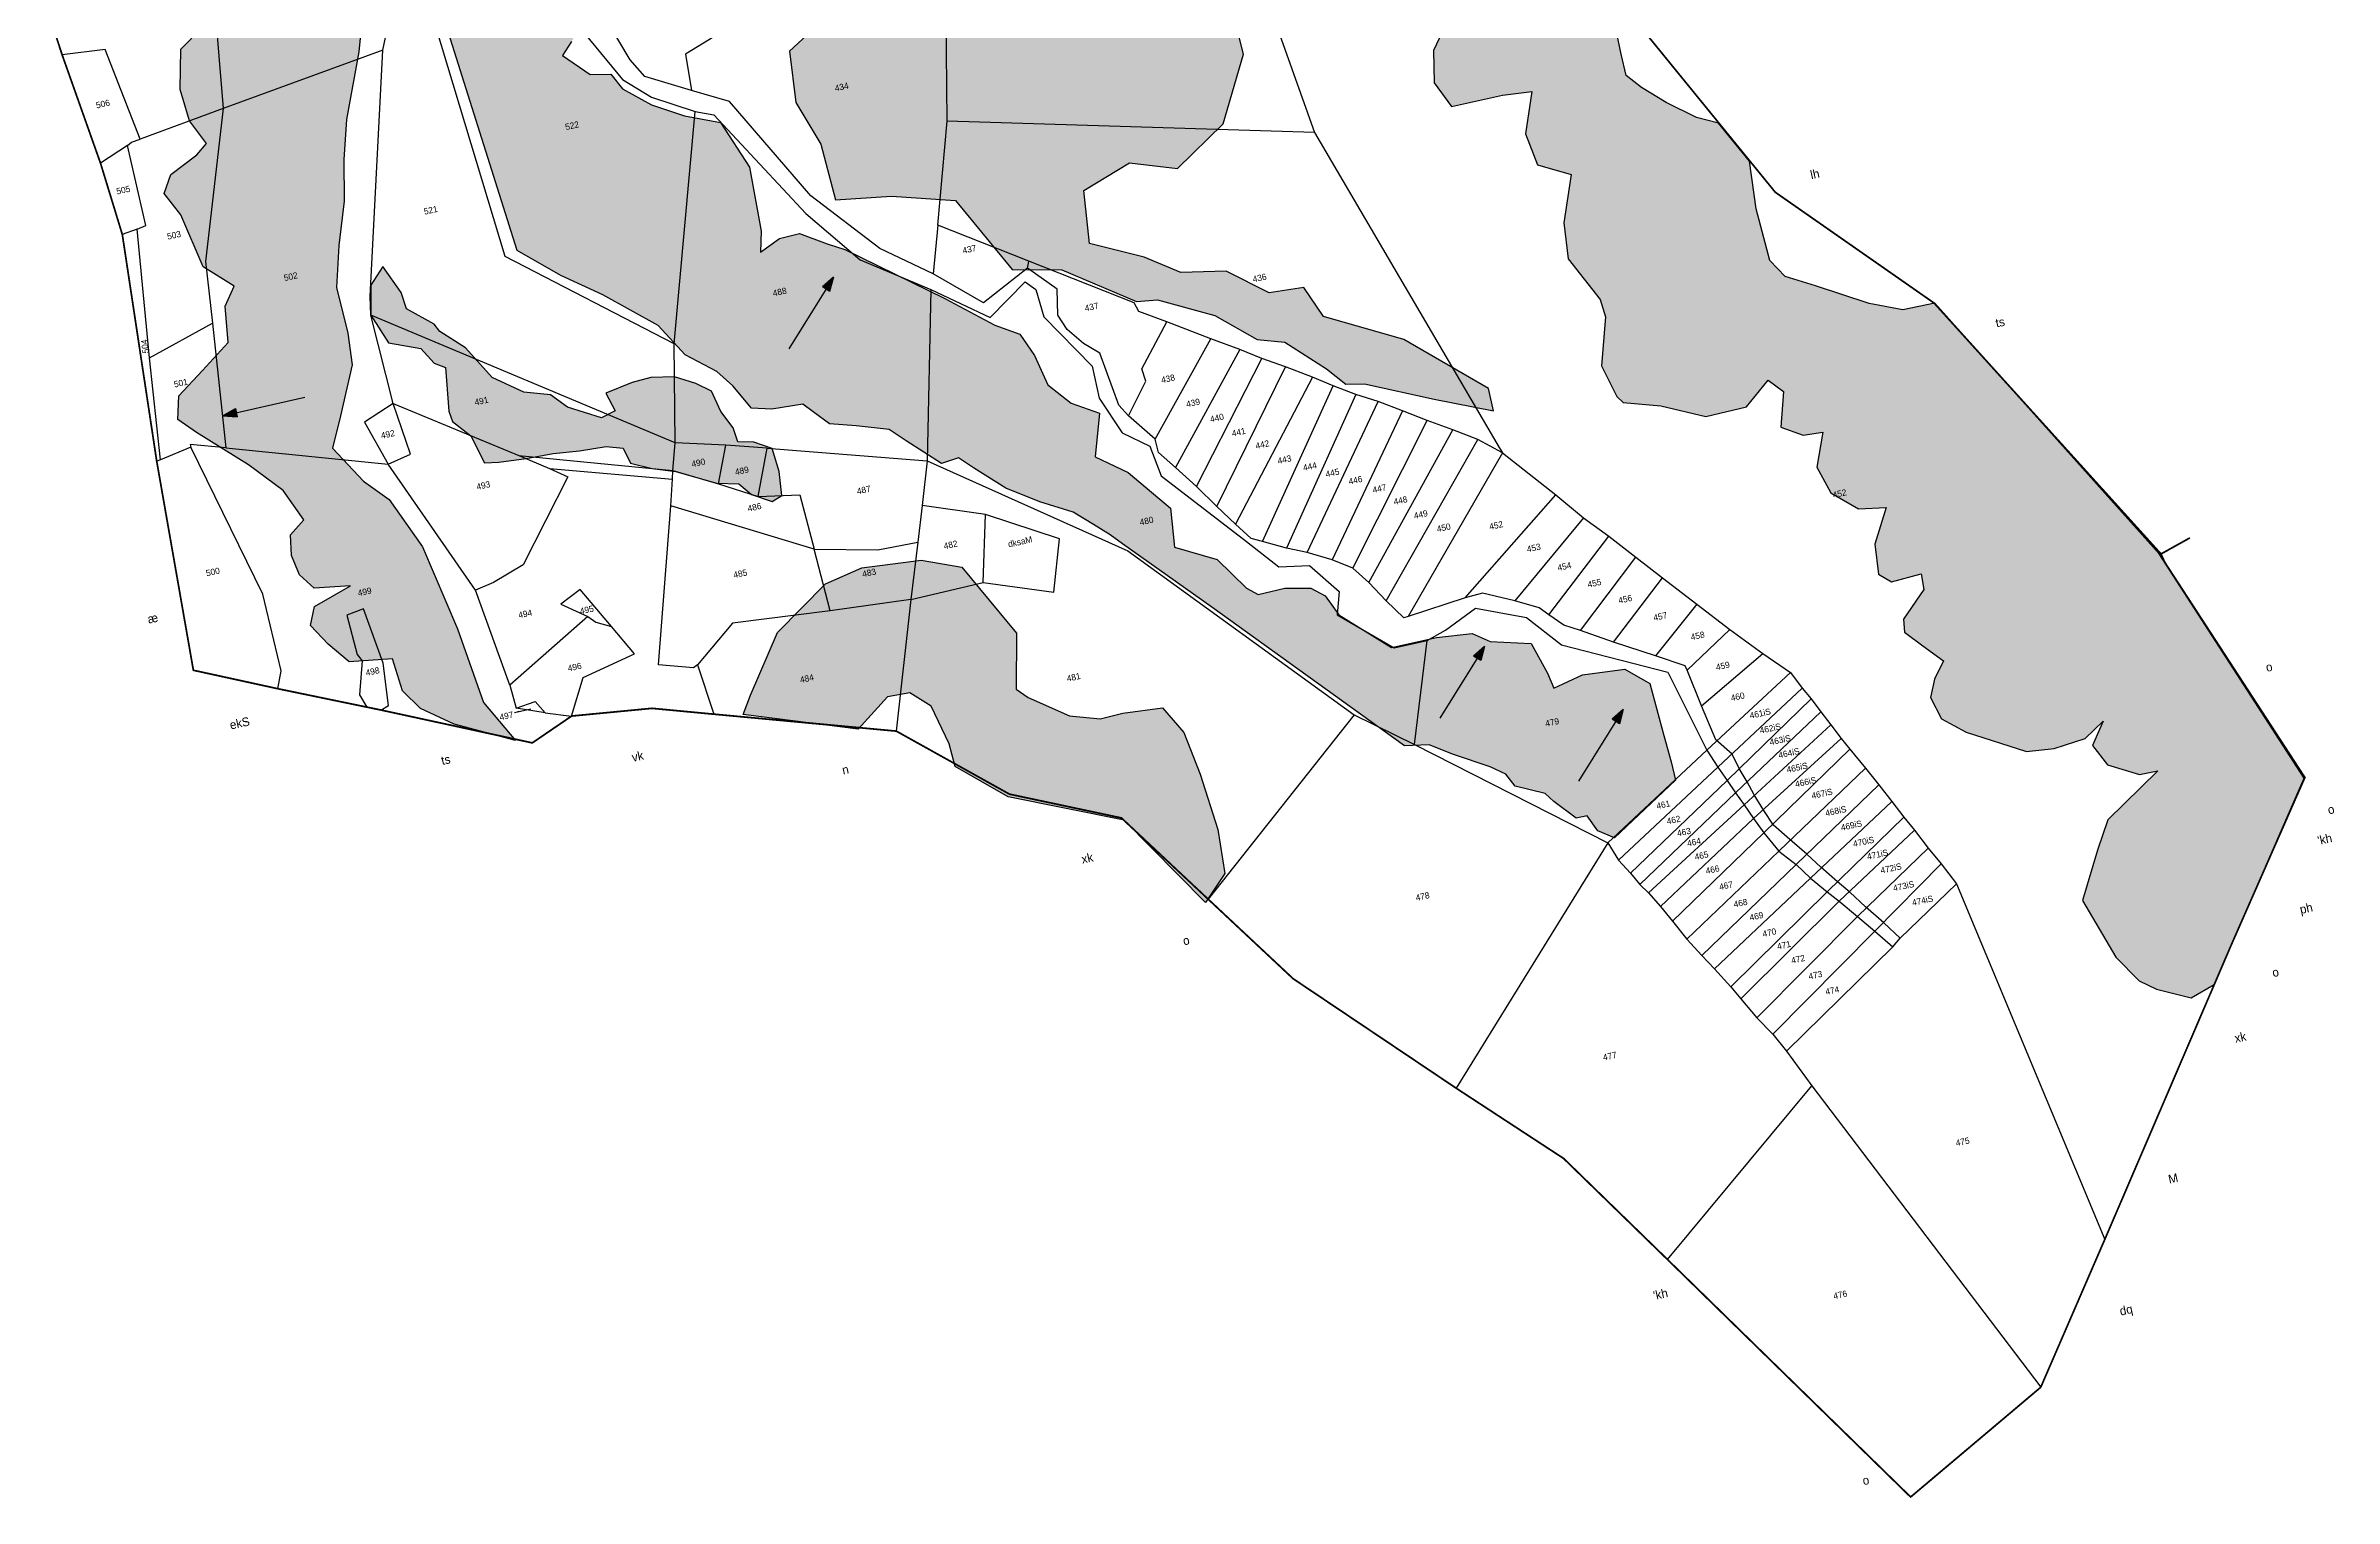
# Model space of a CAD drawing. Header units: metres. Extents: x 282146 to 284989, y 2016198 to 2020938.
# Drawn here: x 282237 to 284989, y 2016199 to 2017945 of the extents above; entities that cross this region are included whole.
import ezdxf
from ezdxf.enums import TextEntityAlignment as Align

# ---------------------------------------------------------------- set-up
doc = ezdxf.new("R2010")
doc.units = ezdxf.units.M
doc.header["$MEASUREMENT"] = 0
doc.linetypes.add('DIVIDE', pattern=[1.25, 0.5, -0.25, 0, -0.25, 0, -0.25])
for name, color, linetype in [('POLY_HATCH', 12, 'Continuous'), ('POLY_PARCEL', 6, 'Continuous'), ('POLY_ROAD', 30, 'Continuous'), ('POLY_WATER', 4, 'Continuous'), ('SYM_ARROW', 1, 'Continuous'), ('TEXT_MAPIN', 7, 'Continuous'), ('TEXT_MAPOUT', 7, 'Continuous'), ('TEXT_PARCEL', 7, 'Continuous'), ('V_BOUND_LINE', 7, 'Continuous'), ('V_DIVIDE_LINE', 7, 'DIVIDE')]:
    doc.layers.add(name, color=color, linetype=linetype)
doc.styles.get("Standard").update_dxf_attribs({"font": 'arial.ttf'})
doc.styles.add('TEXT_MAP', font='', dxfattribs={"height": 1.8})
doc.styles.get('TEXT_MAP').set_extended_font_data('Kruti Dev 050')
doc.dimstyles.get("Standard").update_dxf_attribs({"dimtxt": 0.18, "dimasz": 0.18, "dimexe": 0.18, "dimexo": 0.0625, "dimgap": 0.09, "dimtad": 0, "dimtih": 1, "dimtoh": 1, "dimdec": 4, "dimzin": 0, "dimdsep": 46, "dimtxsty": 'Standard', "dimcen": 0.09, "dimadec": 0, "dimazin": 0, "dimtfac": 1, "dimtdec": 4, "dimtofl": 0, "dimtmove": 0, "dimatfit": 3, "dimfxl": 0, "dimtolj": 1, "dimtzin": 0, "dimarcsym": 0})
pattern_1 = [(12.37531, (282698.511, 2015839.8285), (3.793151, 5.925559), [4.97495, -4.97495]), (102.37531, (282703.3703, 2015840.8947), (-5.925559, 3.793151), [4.97495, -4.97495])]

# ---------------------------------------------------------------- blocks, each defined once
blk = doc.blocks.new('ARROWASPECT')
h = blk.add_hatch(color=256)
h.paths.add_polyline_path([(2.85, -2.85), (3.72, -1.98), (0, 0)])
h.paths.add_polyline_path([(0, 0), (1.98, -3.72), (2.85, -2.85)])
for points in [[(0, 0), (17.15, -17.15)], [(0, 0), (1.98, -3.72)], [(0, 0), (3.72, -1.98)], [(3.72, -1.98), (1.98, -3.72)]]:
    blk.add_lwpolyline(points)
blk = doc.blocks.new('TEXTARROW')
blk.add_leader([(0, 0), (8.7, 0)], dimstyle='Standard', override={"dimtxt": 2.5, "dimasz": 2.5, "dimexe": 1.25, "dimexo": 0.625, "dimgap": 0.625, "dimtad": 1, "dimtih": 0, "dimtoh": 0, "dimzin": 8, "dimcen": 2.5, "dimtofl": 1})
blk = doc.blocks.new('5647')
at = {"layer": 'POLY_HATCH'}
h = blk.add_hatch(dxfattribs=at)
h.set_pattern_fill('ZIGZAG', color=256, scale=39.799596, angle=12.3753, style=0)
h.set_pattern_definition(pattern_1)
h.paths.add_polyline_path([(283983.7, 2018170.1), (283971.8, 2018208.7), (283965.5, 2018232), (283948.1, 2018256.7), (283927.8, 2018283.8), (283914.2, 2018322.5), (283900.2, 2018346.9), (283900.1, 2018360.6), (283897.9, 2018386.3), (283893.5, 2018416.8), (283893.3, 2018441.4), (283887.9, 2018466.1), (283863.9, 2018526.3), (283840.6, 2018544.6), (283753.6, 2018563.3), (283631.8, 2018587.1), (283588.7, 2018575.2), (283573.6, 2018564.7), (283601.1, 2018521.5), (283615.6, 2018526.4), (283641.2, 2018522.4), (283663.6, 2018516), (283701.9, 2018519.5), (283730.1, 2018503.5), (283745.8, 2018478.1), (283754.2, 2018456.5), (283764.6, 2018442), (283773.8, 2018427.2), (283781.3, 2018412.6), (283752.2, 2018375), (283738.9, 2018323.1), (283746.7, 2018268.4), (283768.6, 2018239.5), (283813.2, 2018230.7), (283820.2, 2018230.1), (283804, 2018197.2), (283811.4, 2018138.7), (283838.9, 2018109.3), (283876.5, 2018091.1), (283868.2, 2018065.9), (283848.5, 2018024), (283849.4, 2017987), (283869.1, 2017960.1), (283927.6, 2017972.9), (283960.9, 2017977.2), (283953.6, 2017928.8), (283967.3, 2017893.3), (284005.9, 2017882.2), (283997.6, 2017826.9), (284002.4, 2017785.9), (284039, 2017739.3), (284045.2, 2017719.6), (284040.7, 2017663.4), (284058, 2017628.4), (284065.5, 2017621.6), (284108.4, 2017617.8), (284144.3, 2017609.3), (284208, 2017899.7), (284174.5, 2017941.2), (284149.3, 2017947.5), (284114.7, 2017964.5), (284086.3, 2017981.8), (284068.9, 2017995.7), (284063, 2018020.1), (284053.9, 2018063.9), (284038.4, 2018074.8), (284019, 2018090), (284008.9, 2018110.1), (284004.6, 2018132.1), (283999.1, 2018146.6)])
h = blk.add_hatch(dxfattribs=at)
h.set_pattern_fill('ZIGZAG', color=256, scale=39.799596, angle=12.3753, style=0)
h.set_pattern_definition(pattern_1)
h.paths.add_polyline_path([(282625.4, 2018081.5), (282619.3, 2018103), (282600, 2018130.7), (282609.9, 2018139.5), (282624.2, 2018137.8), (282646.8, 2018142.1), (282647.5, 2018158.2), (282640.7, 2018185.8), (282652.8, 2018210), (282677.5, 2018229.9), (282706, 2018226.5), (282718.9, 2018199.1), (282769.8, 2018409.4), (282712.7, 2018439.1), (282626, 2018458.2), (282586.2, 2018437), (282534, 2018406.1), (282496.7, 2018345.2), (282507.2, 2018303.8), (282535.9, 2018292.4), (282508.9, 2018254.6), (282499.4, 2018228.3), (282477.4, 2018208.2), (282467.8, 2018182.5), (282458.5, 2018139.6), (282464.6, 2018111.8), (282481.3, 2018082.9), (282463.2, 2018074), (282416.1, 2018025.7), (282415.1, 2017979.7), (282425.8, 2017943.9), (282445.4, 2017917.8), (282434.3, 2017904.9), (282404.6, 2017882.5), (282396.9, 2017860.7), (282416.1, 2017836.4), (282441.6, 2017776.9), (282477, 2017754.8), (282466.8, 2017731.8), (282470.2, 2017690.5), (282440.5, 2017658.3), (282413.5, 2017629.5), (282412.6, 2017602.2), (282433.9, 2017587.5), (282493.3, 2017550.6), (282533, 2017521.2), (282556.4, 2017487.5), (282541.4, 2017470.4), (282542.4, 2017447), (282551.4, 2017424.7), (282568.2, 2017409.4), (282609.9, 2017412.3), (282568.6, 2017388.6), (282564.3, 2017366.9), (282584.3, 2017345.6), (282608.2, 2017325.2), (282658.1, 2017328.5), (282669.5, 2017292.2), (282690, 2017271.8), (282728.6, 2017253.9), (282798.6, 2017235.3), (282762, 2017278.6), (282732.4, 2017362.9), (282692.4, 2017456.7), (282654.2, 2017510.7), (282624.6, 2017531.9), (282589.2, 2017569.7), (282598.5, 2017606.4), (282612, 2017664.8), (282606.9, 2017701.1), (282594.1, 2017753.1), (282596.6, 2017801.5), (282602.9, 2017851.9), (282602.2, 2017899.6), (282605.3, 2017945.4), (282619.5, 2018022.7)])
h = blk.add_hatch(dxfattribs=at)
h.set_pattern_fill('ZIGZAG', color=256, scale=39.799596, angle=12.3753, style=0)
h.set_pattern_definition(pattern_1)
h.paths.add_polyline_path([(283033, 2017941.8), (282991.8, 2017949.4), (282954.4, 2017962), (282921.2, 2017980.4), (282907.7, 2017997.2), (282884.2, 2017996.9), (282852.5, 2018018.4), (282862.8, 2018034.5), (282884.1, 2018070.4), (282883.1, 2018093.8), (282865.8, 2018115.6), (282892.2, 2018124.9), (282922.2, 2018168.2), (282942.1, 2018216.9), (282952.2, 2018278.5), (282916.4, 2018290), (282886.3, 2018323), (282848, 2018345.7), (282797.9, 2018340.3), (282787.9, 2018347.8), (282784.2, 2018391.6), (282773.8, 2018407.4), (282769.8, 2018409.4), (282718.9, 2018199.2), (282724.4, 2018174.4), (282719, 2018138.7), (282709.9, 2018107.6), (282708.8, 2018087.2), (282800.6, 2017795.6), (282850.6, 2017767.1), (282898.4, 2017745), (282961.7, 2017709.7), (282992.6, 2017676.2), (283029, 2017657), (283047.1, 2017640.9), (283068.7, 2017615.1), (283091.8, 2017614), (283127.4, 2017619.7), (283138.9, 2017611.1), (283142.7, 2017608.4), (283239.3, 2017765.2), (283175.3, 2017796.6), (283155.1, 2017803.2), (283123.4, 2017815), (283100.4, 2017809.2), (283078.7, 2017793.8), (283079.7, 2017817.6), (283066.4, 2017890.9)])
h = blk.add_hatch(dxfattribs=at)
h.set_pattern_fill('ZIGZAG', color=256, scale=39.799596, angle=12.3753, style=0)
h.set_pattern_definition(pattern_1)
h.paths.add_polyline_path([(283621.5, 2018058.7), (283581.2, 2018107.6), (283596.4, 2018230.7), (283496.1, 2018180.5), (283397.4, 2018142.5), (283352.9, 2018127.1), (283353.1, 2018158.2), (283377.1, 2018177.5), (283392, 2018205), (283323, 2018203.9), (283319.7, 2018214.6), (283214.8, 2018178.6), (283211.7, 2018159.5), (283172.4, 2018126.9), (283145.9, 2018054.9), (283111.9, 2018023.5), (283119.2, 2017964.6), (283147.9, 2017917.3), (283164.7, 2017853.4), (283228.7, 2017857.6), (283301.7, 2017852.5), (283366.8, 2017773.8), (283423.3, 2017773.5), (283508.7, 2017737.3), (283532.7, 2017738.9), (283598.6, 2017721), (283646.9, 2017693.5), (283678.6, 2017690.6), (283726.1, 2017660.2), (283748.3, 2017642.5), (283769.4, 2017642.9), (283849.3, 2017625.3), (283917.1, 2017612), (283911.5, 2017637.5), (283814.6, 2017693.7), (283722.8, 2017720), (283700.1, 2017753.1), (283660.5, 2017747.2), (283611.4, 2017771.7), (283559.6, 2017770.2), (283517.7, 2017787.7), (283455.1, 2017803.6), (283448.8, 2017864.2), (283500.8, 2017895.6), (283555.8, 2017889.4), (283608, 2017940.3), (283631.4, 2018020.1)])
h = blk.add_hatch(dxfattribs=at)
h.set_pattern_fill('ZIGZAG', color=256, scale=39.799596, angle=12.3753, style=0)
h.set_pattern_definition(pattern_1)
h.paths.add_polyline_path([(284421.8, 2017735.2), (284385.1, 2017727.6), (284346.9, 2017734.7), (284285.2, 2017754.9), (284250.8, 2017765.7), (284233, 2017784.1), (284217.7, 2017843.1), (284209.8, 2017897.4), (284208, 2017899.7), (284144.3, 2017609.3), (284159.8, 2017605.7), (284206.6, 2017616.6), (284231.2, 2017647.2), (284248.7, 2017634.2), (284245.7, 2017593.3), (284271.1, 2017584.3), (284293.8, 2017587.5), (284287, 2017547.6), (284303, 2017518.1), (284334.7, 2017499.8), (284366.2, 2017501.3), (284353.2, 2017459.4), (284357.2, 2017425.1), (284372.3, 2017416.4), (284406.3, 2017425.6), (284409.1, 2017407.6), (284385.9, 2017373.7), (284387.3, 2017359), (284408.2, 2017343.2), (284431.8, 2017326.1), (284421.3, 2017305.2), (284416.9, 2017284.2), (284429.5, 2017259.9), (284457.5, 2017244.4), (284526.6, 2017222.3), (284558.4, 2017225.7), (284593.7, 2017237.1), (284614.2, 2017257.3), (284602.2, 2017229.2), (284619.1, 2017207.2), (284655.8, 2017196.3), (284676.7, 2017200.3), (284619.7, 2017144.4), (284607.8, 2017109.7), (284590.7, 2017052.2), (284628.9, 2016987.3), (284655.5, 2016960), (284675.4, 2016950.6), (284714.8, 2016940.6), (284741.2, 2016956.1), (284844.1, 2017192), (284678.5, 2017448.5)])
h = blk.add_hatch(dxfattribs=at)
h.set_pattern_fill('ZIGZAG', color=256, scale=39.799596, angle=12.3753, style=0)
h.set_pattern_definition(pattern_1)
h.paths.add_polyline_path([(282808, 2017633.7), (282771.8, 2017650.2), (282741.6, 2017684.4), (282712.2, 2017702.8), (282705.8, 2017711.3), (282673.9, 2017728.8), (282668, 2017747.4), (282647, 2017777.2), (282633.1, 2017755.8), (282633.1, 2017721.8), (282653.5, 2017689.9), (282690.2, 2017683.4), (282705.6, 2017666.9), (282718.6, 2017661.6), (282722.3, 2017611.7), (282726.7, 2017599.9), (282747.7, 2017583.7), (282763.3, 2017552.7), (282779.4, 2017553.6), (282810.8, 2017557.6), (282841.6, 2017563.6), (282871.7, 2017566.6), (282902.4, 2017571.5), (282921.9, 2017569.4), (282930.2, 2017552.2), (282954.9, 2017546.1), (282982.1, 2017542.8), (283028.6, 2017529.6), (283054.1, 2017528.7), (283068.4, 2017516.7), (283092.3, 2017508.5), (283103.2, 2017515.3), (283100.2, 2017542.9), (283092, 2017569.1), (283071.1, 2017576.4), (283052.8, 2017576.9), (283047.5, 2017592.9), (283033.4, 2017611.6), (283022.9, 2017634.6), (283004.7, 2017643.3), (282980.5, 2017651), (282953.4, 2017650.2), (282931.9, 2017644.6), (282901.9, 2017632.5), (282912.7, 2017612.3), (282897, 2017604.3), (282858, 2017616.6), (282838.7, 2017630.5)])
h = blk.add_hatch(dxfattribs=at)
h.set_pattern_fill('ZIGZAG', color=256, scale=39.799596, angle=12.3753, style=0)
h.set_pattern_definition(pattern_1)
h.paths.add_polyline_path([(283392.3, 2017675.5), (283375.5, 2017699.8), (283346.9, 2017710.1), (283289.6, 2017740.5), (283239.3, 2017765.2), (283142.7, 2017608.4), (283157.9, 2017597.3), (283188.3, 2017594.9), (283226, 2017590.7), (283245.5, 2017577.7), (283285.9, 2017552.1), (283305.3, 2017558.5), (283322.4, 2017547), (283359.4, 2017523.9), (283398.2, 2017508.1), (283436.2, 2017496.4), (283459.5, 2017482), (283478.7, 2017470.3), (283492.7, 2017460.2), (283594.9, 2017387.6), (283815.1, 2017229), (283843.3, 2017230.3), (283871.4, 2017219.1), (283913.4, 2017204.8), (283931.3, 2017196.5), (283941.9, 2017182.9), (283976.3, 2017174.5), (283986, 2017165.5), (284011.7, 2017146.2), (284024.3, 2017149), (284036.4, 2017131.6), (284055.4, 2017123.9), (284125.2, 2017189.7), (284120.3, 2017210.6), (284111.7, 2017240.6), (284095.8, 2017300.2), (284067.2, 2017316.8), (284018.7, 2017310.3), (283986, 2017294.8), (283978.8, 2017311.9), (283960.2, 2017346), (283913.3, 2017348.2), (283892.5, 2017357.5), (283851.9, 2017352.7), (283800.3, 2017341.4), (283740.1, 2017378.8), (283724.6, 2017400.6), (283708.1, 2017409.5), (283678.3, 2017409.2), (283648.1, 2017401.9), (283634.6, 2017409.3), (283601.1, 2017442.2), (283552.2, 2017456.4), (283547.8, 2017500.9), (283499.3, 2017541.6), (283461.4, 2017559.6), (283466.5, 2017609.3), (283434.1, 2017620.9), (283407.3, 2017642)])
h = blk.add_hatch(dxfattribs=at)
h.set_pattern_fill('ZIGZAG', color=256, scale=39.799596, angle=12.3753, style=0)
h.set_pattern_definition(pattern_1)
h.paths.add_polyline_path([(283384.9, 2017284.3), (283371.2, 2017293.9), (283371.4, 2017357.9), (283309.1, 2017433.4), (283262.7, 2017441.5), (283194.7, 2017432.7), (283153, 2017414.4), (283098.3, 2017358.8), (283067.3, 2017287.1), (283059, 2017265), (283190.5, 2017248.2), (283224, 2017285), (283249.4, 2017289.5), (283274, 2017274.6), (283294.6, 2017231.5), (283301.3, 2017205.6), (283362.1, 2017170.8), (283494.8, 2017144.2), (283587.5, 2017049.9), (283609.6, 2017083.2), (283601.7, 2017133.2), (283581.6, 2017196.7), (283563.1, 2017244.3), (283538.7, 2017272.4), (283493.3, 2017266.5), (283467.4, 2017259.8), (283432.1, 2017263.2)])
for points in [[(283145.9, 2018054.9), (283111.9, 2018023.5), (283119.2, 2017964.6), (283147.9, 2017917.3), (283164.7, 2017853.4), (283228.7, 2017857.6), (283301.7, 2017852.5), (283366.8, 2017773.8), (283423.3, 2017773.5), (283508.7, 2017737.3), (283532.7, 2017738.9), (283598.6, 2017721), (283646.9, 2017693.5), (283678.6, 2017690.6), (283726.1, 2017660.2), (283748.3, 2017642.5), (283769.4, 2017642.9), (283849.3, 2017625.3), (283917.1, 2017612), (283911.5, 2017637.5), (283814.6, 2017693.7), (283722.8, 2017720), (283700.1, 2017753.1), (283660.5, 2017747.2), (283611.4, 2017771.7), (283559.6, 2017770.2), (283517.7, 2017787.7), (283455.1, 2017803.6), (283448.8, 2017864.2), (283500.8, 2017895.6), (283555.8, 2017889.4), (283608, 2017940.3), (283631.4, 2018020.1), (283621.5, 2018058.7)], [(283868.2, 2018065.9), (283848.5, 2018024), (283849.4, 2017987), (283869.1, 2017960.1), (283927.6, 2017972.9), (283960.9, 2017977.2), (283953.6, 2017928.8), (283967.3, 2017893.3), (284005.9, 2017882.2), (283997.6, 2017826.9), (284002.4, 2017785.9), (284039, 2017739.3), (284045.2, 2017719.6), (284040.7, 2017663.4), (284058, 2017628.4), (284065.5, 2017621.6), (284108.4, 2017617.8), (284159.8, 2017605.7), (284206.6, 2017616.6), (284231.2, 2017647.2), (284248.7, 2017634.2), (284245.7, 2017593.3), (284271.1, 2017584.3), (284293.8, 2017587.5), (284287, 2017547.6), (284303, 2017518.1), (284334.7, 2017499.8), (284366.2, 2017501.3), (284353.2, 2017459.4), (284357.2, 2017425.1), (284372.3, 2017416.4), (284406.3, 2017425.6), (284409.1, 2017407.6), (284385.9, 2017373.7), (284387.3, 2017359), (284408.2, 2017343.2), (284431.8, 2017326.1), (284421.3, 2017305.2), (284416.9, 2017284.2), (284429.5, 2017259.9), (284457.5, 2017244.4), (284526.6, 2017222.3), (284558.4, 2017225.7), (284593.7, 2017237.1), (284614.2, 2017257.3), (284602.2, 2017229.2), (284619.1, 2017207.2), (284655.8, 2017196.3), (284676.7, 2017200.3), (284619.7, 2017144.4), (284607.8, 2017109.7), (284590.7, 2017052.2), (284628.9, 2016987.3), (284655.5, 2016960), (284675.4, 2016950.6), (284714.8, 2016940.6), (284741.2, 2016956.1), (284844.1, 2017192), (284678.5, 2017448.5), (284421.8, 2017735.2), (284385.1, 2017727.6), (284346.9, 2017734.7), (284285.2, 2017754.9), (284250.8, 2017765.7), (284233, 2017784.1), (284217.7, 2017843.1), (284209.8, 2017897.4), (284174.5, 2017941.2), (284149.3, 2017947.5), (284114.7, 2017964.5), (284086.3, 2017981.8), (284068.9, 2017995.7), (284063, 2018020.1), (284053.9, 2018063.9)], [(284125.2, 2017189.7), (284055.4, 2017123.9), (284036.4, 2017131.6), (284024.3, 2017149), (284011.7, 2017146.2), (283986, 2017165.5), (283976.3, 2017174.5), (283941.9, 2017182.9), (283931.3, 2017196.5), (283913.4, 2017204.8), (283871.4, 2017219.1), (283843.3, 2017230.3), (283815.1, 2017229), (283594.9, 2017387.6), (283492.7, 2017460.2), (283478.7, 2017470.3), (283459.5, 2017482), (283436.2, 2017496.4), (283398.2, 2017508.1), (283359.4, 2017523.9), (283322.4, 2017547), (283305.3, 2017558.5), (283285.9, 2017552.1), (283245.5, 2017577.7), (283226, 2017590.7), (283188.3, 2017594.9), (283157.9, 2017597.3), (283138.9, 2017611.1), (283127.4, 2017619.7), (283091.8, 2017614), (283068.7, 2017615.1), (283047.1, 2017640.9), (283029, 2017657), (282992.6, 2017676.2), (282961.7, 2017709.7), (282898.4, 2017745), (282850.6, 2017767.1), (282800.6, 2017795.6), (282708.8, 2018087.2)], [(282625.4, 2018081.5), (282619.5, 2018022.7), (282605.3, 2017945.4), (282602.2, 2017899.6), (282602.9, 2017851.9), (282596.6, 2017801.5), (282594.1, 2017753.1), (282606.9, 2017701.1), (282612, 2017664.8), (282598.5, 2017606.4), (282589.2, 2017569.7), (282624.6, 2017531.9), (282654.2, 2017510.7), (282692.4, 2017456.7), (282732.4, 2017362.9), (282762, 2017278.6), (282798.6, 2017235.3), (282728.6, 2017253.9), (282690, 2017271.8), (282669.5, 2017292.2), (282658.1, 2017328.5), (282608.2, 2017325.2), (282584.3, 2017345.6), (282564.3, 2017366.9), (282568.6, 2017388.6), (282609.9, 2017412.3), (282568.2, 2017409.4), (282551.4, 2017424.7), (282542.4, 2017447), (282541.4, 2017470.4), (282556.4, 2017487.5), (282533, 2017521.2), (282493.3, 2017550.6), (282433.9, 2017587.5), (282412.6, 2017602.2), (282413.5, 2017629.5), (282440.5, 2017658.3), (282470.2, 2017690.5), (282466.8, 2017731.8), (282477, 2017754.8), (282441.6, 2017776.9), (282416.1, 2017836.4), (282396.9, 2017860.7), (282404.6, 2017882.5), (282434.3, 2017904.9), (282445.4, 2017917.8), (282425.8, 2017943.9), (282415.1, 2017979.7), (282416.1, 2018025.7), (282463.2, 2018074)], [(282862.8, 2018034.5), (282852.5, 2018018.4), (282884.2, 2017996.9), (282907.7, 2017997.2), (282921.2, 2017980.4), (282954.4, 2017962), (282991.8, 2017949.4), (283033, 2017941.8), (283066.4, 2017890.9), (283079.7, 2017817.6), (283078.7, 2017793.8), (283100.4, 2017809.2), (283123.4, 2017815), (283155.1, 2017803.2), (283175.3, 2017796.6), (283289.6, 2017740.5), (283346.9, 2017710.1), (283375.5, 2017699.8), (283392.3, 2017675.5), (283407.3, 2017642), (283434.1, 2017620.9), (283466.5, 2017609.3), (283461.4, 2017559.6), (283499.3, 2017541.6), (283547.8, 2017500.9), (283552.2, 2017456.4), (283601.1, 2017442.2), (283634.6, 2017409.3), (283648.1, 2017401.9), (283678.3, 2017409.2), (283708.1, 2017409.5), (283724.6, 2017400.6), (283740.1, 2017378.8), (283800.3, 2017341.4), (283851.9, 2017352.7), (283892.5, 2017357.5), (283913.3, 2017348.2), (283960.2, 2017346), (283978.8, 2017311.9), (283986, 2017294.8), (284018.7, 2017310.3), (284067.2, 2017316.8), (284095.8, 2017300.2), (284111.7, 2017240.6), (284120.3, 2017210.6), (284125.2, 2017189.7)], [(282647, 2017777.2), (282633.1, 2017755.8), (282633.1, 2017721.8), (282653.5, 2017689.9), (282690.2, 2017683.4), (282705.6, 2017666.9), (282718.6, 2017661.6), (282722.3, 2017611.7), (282726.7, 2017599.9), (282747.7, 2017583.7), (282763.3, 2017552.7), (282779.4, 2017553.6), (282810.8, 2017557.6), (282841.6, 2017563.6), (282871.7, 2017566.6), (282902.4, 2017571.5), (282921.9, 2017569.4), (282930.2, 2017552.2), (282954.9, 2017546.1), (282982.1, 2017542.8), (283028.6, 2017529.6), (283054.1, 2017528.7), (283068.4, 2017516.7), (283092.3, 2017508.5), (283103.2, 2017515.3), (283100.2, 2017542.9), (283092, 2017569.1), (283071.1, 2017576.4), (283052.8, 2017576.9), (283047.5, 2017592.9), (283033.4, 2017611.6), (283022.9, 2017634.6), (283004.7, 2017643.3), (282980.5, 2017651), (282953.4, 2017650.2), (282931.9, 2017644.6), (282901.9, 2017632.5), (282912.7, 2017612.3), (282897, 2017604.3), (282858, 2017616.6), (282838.7, 2017630.5), (282808, 2017633.7), (282771.8, 2017650.2), (282741.6, 2017684.4), (282712.2, 2017702.8), (282705.8, 2017711.3), (282673.9, 2017728.8), (282668, 2017747.4), (282647, 2017777.2)], [(283301.3, 2017205.6), (283294.6, 2017231.5), (283274, 2017274.6), (283249.4, 2017289.5), (283224, 2017285), (283190.5, 2017248.2), (283059, 2017265), (283067.3, 2017287.1), (283098.3, 2017358.8), (283153, 2017414.4), (283194.7, 2017432.7), (283262.7, 2017441.5), (283309.1, 2017433.4), (283371.4, 2017357.9), (283371.2, 2017293.9), (283384.9, 2017284.3), (283432.1, 2017263.2), (283467.4, 2017259.8), (283493.3, 2017266.5), (283538.7, 2017272.4), (283563.1, 2017244.3), (283581.6, 2017196.7), (283601.7, 2017133.2), (283609.6, 2017083.2), (283587.5, 2017049.9), (283494.8, 2017144.2), (283362.1, 2017170.8), (283301.3, 2017205.6)]]:
    blk.add_lwpolyline(points, dxfattribs=at)
at = {"layer": 'POLY_PARCEL'}
for points in [[(282439.7, 2018257.5), (282464.2, 2017958.1)], [(283611.2, 2018228.6), (283628.6, 2018166.3), (283712.5, 2017930.3)], [(282647, 2018024.8), (282675, 2018159.2)], [(282980.2, 2017689), (282786.9, 2017788.8), (282675, 2018159.2)], [(283292.2, 2017943.6), (283290.9, 2018102.3)], [(283046.2, 2018052.5), (282993, 2018020.2), (282999.8, 2017978.5)], [(282369.4, 2017923), (282329.5, 2018025.3), (282280.2, 2018019.4)], [(282647, 2018024.8), (282464.2, 2017958.1)], [(282633.1, 2017721.8), (282632.5, 2017743.4), (282647, 2018024.8)], [(282464.2, 2017958.1), (282369.4, 2017923)], [(282464.2, 2017958.1), (282444.3, 2017783), (282452.1, 2017712.4)], [(282980.2, 2017689), (283004.3, 2017954.6)], [(283281.5, 2017824.3), (283292.2, 2017943.6)], [(283712.5, 2017930.3), (283292.2, 2017943.6)], [(282354.9, 2017915.7), (282359.6, 2017919.5), (282369.4, 2017923)], [(283712.5, 2017930.3), (283923.5, 2017570.3), (283927.5, 2017564)], [(282354.9, 2017915.7), (282324.1, 2017895.4)], [(282366, 2017819.9), (282375.8, 2017824.3), (282354.9, 2017915.7)], [(282366, 2017819.9), (282349, 2017813.9)], [(282380, 2017672.8), (282366, 2017819.9)], [(283281.5, 2017824.3), (283276.4, 2017768.9)], [(283543.7, 2017713.9), (283511.6, 2017725.7), (283506, 2017735.7), (283281.5, 2017824.3)], [(283384.2, 2017775.4), (283385.7, 2017783.1)], [(283273.5, 2017751), (283269.4, 2017554.8)], [(282380, 2017672.8), (282452.1, 2017712.4)], [(282452.1, 2017712.4), (282467.3, 2017570.1)], [(282658.7, 2017620.5), (282633.1, 2017721.8)], [(282981.1, 2017575.7), (282633.1, 2017721.8)], [(283499.5, 2017606.6), (283519.5, 2017645.9), (283514.9, 2017660.1), (283543.7, 2017713.9)], [(283593.7, 2017694.4), (283543.7, 2017713.9)], [(282981.1, 2017575.7), (282980.2, 2017689)], [(283530.2, 2017579.6), (283593.7, 2017694.4)], [(283626.9, 2017682.2), (283553.6, 2017547.4)], [(283626.9, 2017682.2), (283593.7, 2017694.4)], [(283652.1, 2017672.1), (283626.9, 2017682.2)], [(282392.6, 2017556.4), (282380, 2017672.8)], [(283577.3, 2017525.5), (283652.1, 2017672.1)], [(283600.7, 2017502.7), (283679.1, 2017662.6)], [(283679.1, 2017662.6), (283652.1, 2017672.1)], [(283710.3, 2017650.7), (283679.1, 2017662.6)], [(283710.3, 2017650.7), (283622, 2017482.6)], [(283653, 2017462.6), (283733.7, 2017640.6)], [(283759.5, 2017630.9), (283680.2, 2017455.2)], [(283733.7, 2017640.6), (283710.3, 2017650.7)], [(283759.5, 2017630.9), (283733.7, 2017640.6)], [(283785.1, 2017622.7), (283759.5, 2017630.9)], [(282658.7, 2017620.5), (282626.1, 2017599.1), (282653, 2017551.3)], [(282653, 2017551.3), (282678.4, 2017562.8), (282658.7, 2017620.5)], [(282658.7, 2017620.5), (282802.6, 2017561)], [(283704, 2017450), (283785.1, 2017622.7)], [(283813, 2017612.2), (283732.6, 2017441.7)], [(283813, 2017612.2), (283785.1, 2017622.7)], [(283841.2, 2017600.9), (283813, 2017612.2)], [(283756.2, 2017432.3), (283841.2, 2017600.9)], [(283774.5, 2017415.9), (283870.5, 2017590.5)], [(283794.4, 2017394.9), (283899.2, 2017579.2)], [(283870.5, 2017590.5), (283841.2, 2017600.9)], [(283899.2, 2017579.2), (283870.5, 2017590.5)], [(283927.5, 2017564), (283899.2, 2017579.2)], [(282392.6, 2017556.4), (282388.3, 2017554.7)], [(282427.3, 2017570.7), (282392.6, 2017556.4)], [(282467.3, 2017570.1), (282426.7, 2017573.9), (282427.3, 2017570.7)], [(282526.7, 2017294.5), (282530.6, 2017315.1), (282509.8, 2017402.7), (282427.3, 2017570.7)], [(282467.3, 2017570.1), (282653, 2017551.3)], [(282752.7, 2017407.3), (282653, 2017551.3)], [(282978.6, 2017543.8), (282981.1, 2017575.7)], [(283039.2, 2017572.8), (282981.1, 2017575.7)], [(283030.8, 2017528.9), (283039.2, 2017572.8)], [(283086.3, 2017569.6), (283039.2, 2017572.8)], [(283076.1, 2017514.2), (283086.3, 2017569.6)], [(283086.3, 2017569.6), (283269.4, 2017554.8)], [(283269.4, 2017554.8), (283263.7, 2017503.9)], [(283269.4, 2017554.8), (283499, 2017452.2), (283757.8, 2017264.5)], [(283927.5, 2017564), (283819.4, 2017376.8)], [(283927.5, 2017564), (283988.3, 2017516.1)], [(282837.4, 2017546.3), (282858.4, 2017536.7), (282807.2, 2017436.2), (282773.5, 2017416.1), (282752.7, 2017407.3)], [(282976.1, 2017503.5), (282978.2, 2017534.2)], [(282978.6, 2017543.8), (283030.8, 2017528.9)], [(283030.8, 2017528.9), (283076.1, 2017514.2)], [(283006.9, 2017321.7), (283002, 2017318.2), (282962.1, 2017321.7), (282976.1, 2017503.5)], [(283140.2, 2017453.9), (282976.1, 2017503.5)], [(283076.1, 2017514.2), (283123.8, 2017516.2), (283140.2, 2017453.9)], [(283263.7, 2017503.9), (283258.7, 2017462.1)], [(283336.1, 2017493.6), (283263.7, 2017503.9)], [(283884.8, 2017398.4), (283988.3, 2017516.1)], [(283988.3, 2017516.1), (284020.1, 2017489.8)], [(283333.3, 2017415.9), (283336.1, 2017493.6)], [(283333.3, 2017415.9), (283414.4, 2017404.9), (283420.6, 2017465.7), (283336.1, 2017493.6)], [(284020.1, 2017489.8), (283941.3, 2017394.7)], [(284020.1, 2017489.8), (284049.1, 2017468.6)], [(283140.2, 2017453.9), (283212.8, 2017453.3), (283258.7, 2017462.1)], [(283158.5, 2017383.5), (283140.2, 2017453.9)], [(283258.7, 2017462.1), (283250.9, 2017396.4)], [(283980.3, 2017378.8), (284049.1, 2017468.6)], [(284049.1, 2017468.6), (284079.7, 2017444.8)], [(284016.4, 2017360.7), (284079.7, 2017444.8)], [(284054.4, 2017347.6), (284110.4, 2017420.9)], [(284079.7, 2017444.8), (284110.4, 2017420.9)], [(284110.4, 2017420.9), (284149.7, 2017390.8)], [(282792.1, 2017298.7), (282752.7, 2017407.3)], [(282908.5, 2017365.5), (282872.5, 2017408), (282850.5, 2017391.1), (282881.2, 2017377.2)], [(283250.9, 2017396.4), (283158.5, 2017383.5)], [(283250.9, 2017396.4), (283234.1, 2017245.9)], [(283250.9, 2017396.4), (283333.3, 2017415.9)], [(282644.7, 2017270.1), (282653.5, 2017275.3), (282647.4, 2017323.6), (282624.8, 2017385.7), (282605.7, 2017378.7), (282617.4, 2017333.5), (282623.3, 2017326.2), (282620, 2017287.5), (282628.7, 2017273.4)], [(282881.2, 2017377.2), (282792.1, 2017298.7)], [(282881.2, 2017377.2), (282890.3, 2017370.6), (282908.5, 2017365.5)], [(283158.5, 2017383.5), (283046.8, 2017369.2), (283006.9, 2017321.7)], [(284149.7, 2017390.8), (284102.3, 2017331.7)], [(284149.7, 2017390.8), (284187.3, 2017362.1)], [(282862.8, 2017263.2), (282876.1, 2017307.1), (282934.5, 2017334.4), (282908.5, 2017365.5)], [(283826.6, 2017230.4), (283841.2, 2017349.5)], [(284138.5, 2017315.6), (284187.3, 2017362.1)], [(284187.3, 2017362.1), (284225.1, 2017334.6)], [(283006.9, 2017321.7), (283025.4, 2017265.3)], [(284154.9, 2017274.6), (284225.1, 2017334.6)], [(284225.1, 2017334.6), (284256.6, 2017312.9)], [(282792.1, 2017298.7), (282799.4, 2017272.1)], [(284161, 2017224.1), (284256.6, 2017312.9)], [(284173.8, 2017204.5), (284270, 2017294.9)], [(284256.6, 2017312.9), (284270, 2017294.9)], [(284270, 2017294.9), (284280.2, 2017282.7)], [(282799.4, 2017272.1), (282820.9, 2017279.8), (282832.4, 2017266.7)], [(282832.4, 2017266.7), (282799.4, 2017272.1)], [(282832.4, 2017266.7), (282862.8, 2017263.2)], [(283757.8, 2017264.5), (283590.9, 2017053.5)], [(283757.8, 2017264.5), (283826.6, 2017230.4)], [(284280.2, 2017282.7), (284184.3, 2017189.5)], [(284194, 2017175.3), (284291.5, 2017267.7)], [(284280.2, 2017282.7), (284291.5, 2017267.7)], [(284291.5, 2017267.7), (284302.8, 2017253)], [(284203.8, 2017161.4), (284302.8, 2017253)], [(284214.4, 2017146), (284314.7, 2017237.5)], [(284302.8, 2017253), (284314.7, 2017237.5)], [(284314.7, 2017237.5), (284324.6, 2017225.2)], [(283826.6, 2017230.4), (284047.7, 2017118)], [(284047.7, 2017118), (284161, 2017224.1)], [(284226.2, 2017129.4), (284324.6, 2017225.2)], [(284324.6, 2017225.2), (284342.5, 2017203.5)], [(284060.1, 2017098.4), (284173.8, 2017204.5)], [(284073.7, 2017083.5), (284184.3, 2017189.5)], [(284243.3, 2017108.5), (284342.5, 2017203.5)], [(284263.1, 2017093.1), (284357.7, 2017184.5)], [(284342.5, 2017203.5), (284357.7, 2017184.5)], [(284357.7, 2017184.5), (284372.6, 2017165.3)], [(284084.2, 2017070.4), (284194, 2017175.3)], [(284094.2, 2017061), (284203.8, 2017161.4)], [(284279.4, 2017077.5), (284372.6, 2017165.3)], [(284372.6, 2017165.3), (284386.2, 2017147.2)], [(284107.9, 2017045.4), (284214.4, 2017146)], [(284298.6, 2017061.8), (284386.2, 2017147.2)], [(284312.4, 2017051.3), (284398.5, 2017132.3)], [(284386.2, 2017147.2), (284398.5, 2017132.3)], [(284398.5, 2017132.3), (284414.3, 2017111.8)], [(284047.7, 2017118), (283874.3, 2016837.5)], [(284047.7, 2017118), (284060.1, 2017098.4)], [(284121.7, 2017028.4), (284226.2, 2017129.4)], [(284138.2, 2017007.8), (284243.3, 2017108.5)], [(284333.3, 2017033.6), (284414.3, 2017111.8)], [(284414.3, 2017111.8), (284429, 2017093.9)], [(284060.1, 2017098.4), (284073.7, 2017083.5)], [(284073.7, 2017083.5), (284084.2, 2017070.4)], [(284155.3, 2016989.3), (284263.1, 2017093.1)], [(284353.1, 2017017.1), (284429, 2017093.9)], [(284429, 2017093.9), (284446.5, 2017071.3)], [(284084.2, 2017070.4), (284094.2, 2017061)], [(284094.2, 2017061), (284107.9, 2017045.4)], [(284169.8, 2016973.8), (284279.4, 2017077.5)], [(284298.6, 2017061.8), (284188.3, 2016953.2)], [(284382.3, 2017008.9), (284446.5, 2017071.3)], [(284446.5, 2017071.3), (284616.1, 2016664.5)], [(284107.9, 2017045.4), (284121.7, 2017028.4)], [(284121.7, 2017028.4), (284138.2, 2017007.8)], [(284200, 2016939.5), (284312.4, 2017051.3)], [(284218.3, 2016917.9), (284333.3, 2017033.6)], [(284138.2, 2017007.8), (284155.3, 2016989.3)], [(284236.3, 2016899.2), (284353.1, 2017017.1)], [(284155.3, 2016989.3), (284169.8, 2016973.8)], [(284252.1, 2016879.7), (284373.7, 2016999.1)], [(284169.8, 2016973.8), (284188.3, 2016953.2)], [(284188.3, 2016953.2), (284200, 2016939.5)], [(284200, 2016939.5), (284218.3, 2016917.9)], [(284218.3, 2016917.9), (284236.3, 2016899.2)], [(284236.3, 2016899.2), (284252.1, 2016879.7)], [(284252.1, 2016879.7), (284281.1, 2016840)], [(284116.1, 2016641.4), (284281.1, 2016840)], [(284281.1, 2016840), (284542.8, 2016495.4)]]:
    blk.add_lwpolyline(points, dxfattribs=at)
at = {"layer": 'POLY_ROAD'}
for points in [[(282802.6, 2017561), (282978.6, 2017543.8)], [(282802.6, 2017561), (282837.4, 2017546.3)], [(282837.4, 2017546.3), (282978.2, 2017534.2)], [(282978.2, 2017534.2), (282978.6, 2017543.8)]]:
    blk.add_lwpolyline(points, dxfattribs=at)
at = {"layer": 'POLY_WATER'}
for points in [[(282899.2, 2018101.6), (282878, 2018043.2), (282921, 2017991), (282954.3, 2017971), (283004.3, 2017954.6)], [(282999.8, 2017978.5), (282946.7, 2017994.7), (282929.8, 2018013.7), (282903.9, 2018057), (282919.1, 2018099.6)], [(283276.4, 2017768.9), (283215.5, 2017797.8), (283136.6, 2017858.1), (283043.3, 2017965.8), (282999.8, 2017978.5)], [(283004.3, 2017954.6), (283025.4, 2017950.6), (283130.7, 2017837.9), (283192.8, 2017784.7), (283273.5, 2017751)], [(283273.5, 2017751), (283341.5, 2017718.8), (283381.6, 2017759.5), (283393.7, 2017751), (283402.8, 2017719.8), (283458, 2017663.1), (283466.2, 2017626.6), (283492.4, 2017587.1), (283524.2, 2017571.8), (283537.1, 2017537.9), (283634.5, 2017462.6), (283671.7, 2017433.9), (283706.6, 2017435.4), (283740.5, 2017405.5), (283738.1, 2017378.8), (283803.5, 2017341.1), (283841.2, 2017349.5)], [(283499.5, 2017606.6), (283488.5, 2017618.5), (283466.9, 2017678.2), (283448.4, 2017689.3), (283429.5, 2017705.2), (283418.7, 2017721.5), (283418, 2017751.3), (283384.2, 2017775.4), (283333.8, 2017735.8), (283276.4, 2017768.9)], [(283530.2, 2017579.6), (283499.5, 2017606.6)], [(283553.6, 2017547.4), (283534.1, 2017564.5), (283530.2, 2017579.6)], [(283577.3, 2017525.5), (283553.6, 2017547.4)], [(283600.7, 2017502.7), (283577.3, 2017525.5)], [(283622, 2017482.6), (283600.7, 2017502.7)], [(283653, 2017462.6), (283639.9, 2017466.2), (283622, 2017482.6)], [(283680.2, 2017455.2), (283653, 2017462.6)], [(283704, 2017450), (283680.2, 2017455.2)], [(283732.6, 2017441.7), (283704, 2017450)], [(283756.2, 2017432.3), (283732.6, 2017441.7)], [(283774.5, 2017415.9), (283756.2, 2017432.3)], [(283794.4, 2017394.9), (283774.5, 2017415.9)], [(283819.4, 2017376.8), (283814.7, 2017375.3), (283794.4, 2017394.9)], [(283884.8, 2017398.4), (283819.4, 2017376.8)], [(283941.3, 2017394.7), (283904.4, 2017403.7), (283884.8, 2017398.4)], [(283980.3, 2017378.8), (283969.3, 2017386.8), (283941.3, 2017394.7)], [(283841.2, 2017349.5), (283862, 2017361.1), (283896.5, 2017386.6), (283954.7, 2017375.6), (283994.8, 2017344.3), (284116.4, 2017313.1), (284161, 2017224.1)], [(284016.4, 2017360.7), (283997.5, 2017367), (283980.3, 2017378.8)], [(284054.4, 2017347.6), (284016.4, 2017360.7)], [(284102.3, 2017331.7), (284054.4, 2017347.6)], [(284138.5, 2017315.6), (284136.3, 2017320.3), (284102.3, 2017331.7)], [(284154.9, 2017274.6), (284138.5, 2017315.6)], [(284171.5, 2017236), (284154.9, 2017274.6)], [(284190, 2017219.3), (284171.5, 2017236)], [(284161, 2017224.1), (284173.8, 2017204.5)], [(284198, 2017203), (284190, 2017219.3)], [(284173.8, 2017204.5), (284184.3, 2017189.5)], [(284184.3, 2017189.5), (284194, 2017175.3)], [(284207, 2017187.7), (284198, 2017203)], [(284215.3, 2017172.9), (284207, 2017187.7)], [(284194, 2017175.3), (284203.8, 2017161.4)], [(284203.8, 2017161.4), (284214.4, 2017146)], [(284226.1, 2017154.9), (284215.3, 2017172.9)], [(284214.4, 2017146), (284226.2, 2017129.4)], [(284237.1, 2017138.3), (284226.1, 2017154.9)], [(284256.1, 2017122), (284237.1, 2017138.3)], [(284226.2, 2017129.4), (284243.3, 2017108.5)], [(284243.3, 2017108.5), (284263.1, 2017093.1)], [(284275.3, 2017105.2), (284256.1, 2017122)], [(284291.5, 2017090.2), (284275.3, 2017105.2)], [(284263.1, 2017093.1), (284279.4, 2017077.5)], [(284310.5, 2017073.6), (284291.5, 2017090.2)], [(284279.4, 2017077.5), (284298.6, 2017061.8)], [(284298.6, 2017061.8), (284312.4, 2017051.3)], [(284324.5, 2017061.5), (284310.5, 2017073.6)], [(284342.3, 2017044.7), (284324.5, 2017061.5)], [(284312.4, 2017051.3), (284333.3, 2017033.6)], [(284333.3, 2017033.6), (284353.1, 2017017.1)], [(284363.5, 2017026.4), (284342.3, 2017044.7)], [(284353.1, 2017017.1), (284373.7, 2016999.1)], [(284382.3, 2017008.9), (284363.5, 2017026.4)], [(284373.7, 2016999.1), (284382.3, 2017008.9)]]:
    blk.add_lwpolyline(points, dxfattribs=at)
at = {"layer": 'V_BOUND_LINE', "const_width": 1.99}
for points in [[(283936.1, 2018342.7), (284074.3, 2018064.6), (284239.4, 2017862), (284421.1, 2017735.2), (284680.5, 2017448.3), (284684.8, 2017438.8), (284845, 2017192.7), (284761.2, 2017002.2), (284616.1, 2016664.5)], [(282280.2, 2018019.4), (282262.5, 2018073.6)], [(282324.1, 2017895.4), (282280.2, 2018019.4)], [(282349, 2017813.9), (282324.1, 2017895.4)], [(282388.3, 2017554.7), (282349, 2017813.9)], [(282526.7, 2017294.5), (282430.2, 2017315.6), (282388.3, 2017554.7)], [(282628.7, 2017273.4), (282526.7, 2017294.5)], [(282644.7, 2017270.1), (282628.7, 2017273.4)], [(282862.8, 2017263.2), (282817.8, 2017232.5), (282644.7, 2017270.1)], [(283025.4, 2017265.3), (282954.7, 2017272), (282862.8, 2017263.2)], [(283234.1, 2017245.9), (283025.4, 2017265.3)], [(283590.9, 2017053.5), (283491.5, 2017146.6), (283363.5, 2017173.8), (283234.1, 2017245.9)], [(283874.3, 2016837.5), (283687.9, 2016962.7), (283590.9, 2017053.5)], [(284116.1, 2016641.4), (283997.2, 2016757.1), (283874.3, 2016837.5)], [(284616.1, 2016664.5), (284542.8, 2016495.4)], [(284542.8, 2016495.4), (284394, 2016369.9), (284116.1, 2016641.4)]]:
    blk.add_lwpolyline(points, dxfattribs=at)
at = {"layer": 'V_DIVIDE_LINE', "ltscale": 10, "const_width": 1.99, "flags": 128}
blk.add_lwpolyline([(284680.5, 2017448.3), (284713.5, 2017466.7)], dxfattribs=at)
at = {"layer": 'SYM_ARROW'}
for name, p, xscale, yscale, zscale, rotation in [('ARROWASPECT', (283162.3, 2017765), 3.979959615399544, 3.979959615399544, 3.979959615399544, 282.954260503068), ('ARROWASPECT', (282463.7, 2017606.6), 3.979959615399545, 3.979959615399545, 3.979959615399545, 57.74163963111484), ('ARROWASPECT', (283906.9, 2017342.6), 3.979959615399544, 3.979959615399544, 3.979959615399544, 282.954260503068), ('TEXTARROW', (282797.4, 2017267.3), 2.221577863072343, 2.221577863072343, 2.221577863072343, 12.37531330334499), ('ARROWASPECT', (284065.4, 2017270.5), 3.979959615399544, 3.979959615399544, 3.979959615399544, 282.954260503068)]:
    blk.add_blockref(name, p, dxfattribs=dict(at, xscale=xscale, yscale=yscale, zscale=zscale, rotation=rotation))
at = {"layer": 'TEXT_MAPIN', "style": 'TEXT_MAP'}
blk.add_text('dksaM', height=7.16, rotation=12.3753, dxfattribs=at).set_placement((283362.7, 2017455.9))
at = {"layer": 'TEXT_MAPOUT', "style": 'TEXT_MAP'}
for s, p in [('lh', (284280.7, 2017876.8)), ('ts', (284492.5, 2017707.3)), ('æ', (282379, 2017368.9)), ('o', (284801.5, 2017313.4)), ('ekS', (282473, 2017247.8)), ('ts', (282714.8, 2017207.2)), ('vk', (282932.8, 2017210.8)), ('n', (283173.3, 2017196.2)), ('o', (284872.3, 2017150.4)), ('xk', (283447, 2017094.3)), ("'kh", (284860.7, 2017115.5)), ('ph', (284840.3, 2017036.6)), ('o', (283563, 2017000.8)), ('o', (284808.8, 2016964.3)), ('xk', (284765.7, 2016889.3)), ('M', (284689.9, 2016728.2)), ("'kh", (284101, 2016595.3)), ('dq', (284634.3, 2016577.3)), ('o', (284340.2, 2016383.4))]:
    blk.add_text(s, height=9.95, rotation=12.3753, dxfattribs=at).set_placement(p)
at = {"layer": 'TEXT_PARCEL', "style": 'TEXT_MAP'}
for s, rotation, p in [('434', 12.3753, (283171.7, 2017982.6)), ('506', 12.3753, (282326.8, 2017963.2)), ('522', 12.3753, (282863.4, 2017938.4)), ('505', 12.3753, (282350.1, 2017864.8)), ('521', 12.3753, (282701.7, 2017841.7)), ('503', 12.3753, (282408.1, 2017813.2)), ('437', 12.3753, (283317.7, 2017796.9)), ('502', 12.3753, (282541.6, 2017765.8)), ('436', 12.3753, (283649.6, 2017764.2)), ('488', 12.3753, (283100.7, 2017748.2)), ('437', 12.3753, (283457.5, 2017731)), ('504', 97.0157, (282374.8, 2017685.8)), ('501', 12.3753, (282415.9, 2017644.1)), ('438', 12.3753, (283544.9, 2017648.9)), ('491', 12.3753, (282759.7, 2017623.5)), ('439', 12.3753, (283573.5, 2017621.3)), ('440', 12.3753, (283600.8, 2017604)), ('492', 12.3753, (282652.6, 2017585.4)), ('441', 12.3753, (283625.7, 2017587.8)), ('442', 12.3753, (283652.7, 2017573.6)), ('490', 12.3753, (283007.7, 2017552.9)), ('443', 12.3753, (283678, 2017556.4)), ('444', 12.3753, (283707.1, 2017548.5)), ('493', 12.3753, (282761.8, 2017526.9)), ('489', 12.3753, (283057.5, 2017543.7)), ('487', 12.3753, (283196.9, 2017521.7)), ('445', 12.3753, (283732.9, 2017541.2)), ('446', 12.3753, (283759.2, 2017532.8)), ('447', 12.3753, (283786.6, 2017523.2)), ('486', 12.3753, (283071.9, 2017502)), ('448', 12.3753, (283810.7, 2017509.6)), ('449', 12.3753, (283833.9, 2017493.6)), ('452', 12.3753, (284312.9, 2017517.4)), ('480', 12.3753, (283520.3, 2017486.2)), ('450', 12.3753, (283860.1, 2017478.5)), ('452', 12.3753, (283920.1, 2017481.1)), ('482', 12.3753, (283296.2, 2017459)), ('453', 12.3753, (283963.1, 2017455.4)), ('500', 12.3753, (282452.5, 2017428.1)), ('485', 12.3753, (283055.6, 2017426)), ('483', 12.3753, (283203, 2017427)), ('454', 12.3753, (283998.1, 2017434.1)), ('455', 12.3753, (284032.5, 2017414.9)), ('499', 12.3753, (282626.1, 2017405.4)), ('456', 12.3753, (284067.7, 2017396.7)), ('494', 12.3753, (282809.7, 2017380.1)), ('495', 12.3753, (282880.1, 2017384.7)), ('457', 12.3753, (284107.8, 2017376.9)), ('458', 12.3753, (284150.5, 2017354.8)), ('498', 12.3753, (282635.1, 2017314.2)), ('496', 12.3753, (282866.2, 2017319.3)), ('459', 12.3753, (284179.3, 2017320.4)), ('484', 12.3753, (283131.8, 2017306.1)), ('481', 12.3753, (283436.9, 2017307.5)), ('460', 12.3753, (284196.3, 2017285.2)), ('497', 12.3753, (282788.2, 2017263.4)), ('461iS', 12.3753, (284222, 2017266.1)), ('479', 12.3753, (283984.1, 2017255.9)), ('462iS', 12.3753, (284233.5, 2017249)), ('463iS', 12.3753, (284244.8, 2017235.7)), ('464iS', 12.3753, (284254.9, 2017220.8)), ('465iS', 12.3753, (284264.2, 2017204.2)), ('466iS', 12.3753, (284274, 2017187.7)), ('461', 12.3753, (284111.2, 2017161.7)), ('467iS', 12.3753, (284292.7, 2017174.4)), ('468iS', 12.3753, (284308.5, 2017154.5)), ('462', 12.3753, (284123, 2017144.2)), ('463', 12.3753, (284134.8, 2017130.4)), ('469iS', 12.3753, (284326.3, 2017138)), ('464', 12.3753, (284146.3, 2017118.9)), ('465', 12.3753, (284154.9, 2017103.5)), ('470iS', 12.3753, (284340.2, 2017119.4)), ('471iS', 12.3753, (284356.2, 2017104.8)), ('466', 12.3753, (284167.5, 2017087.4)), ('472iS', 12.3753, (284371.6, 2017089)), ('478', 12.3753, (283835.9, 2017056.8)), ('467', 12.3753, (284183, 2017069.1)), ('468', 12.3753, (284199.5, 2017049.2)), ('473iS', 12.3753, (284386, 2017068.7)), ('474iS', 12.3753, (284407.7, 2017052.1)), ('469', 12.3753, (284217.7, 2017034.1)), ('470', 12.3753, (284232.5, 2017015.4)), ('471', 12.3753, (284249.2, 2017001)), ('472', 12.3753, (284265.3, 2016985)), ('473', 12.3753, (284285.1, 2016966.8)), ('474', 12.3753, (284304.4, 2016949.2)), ('477', 12.3753, (284050, 2016874.2)), ('475', 12.3753, (284453.5, 2016776.2)), ('476', 12.3753, (284313.5, 2016601.2))]:
    blk.add_text(s, height=7.16, rotation=rotation, dxfattribs=at).set_placement(p, align=Align.MIDDLE)

msp = doc.modelspace()

# ---------------------------------------------------------------- block references
at = {"xscale": 1.051453222781844, "yscale": 1.051453222781844, "zscale": 1.051453222781844, "rotation": 0.007350067816667833}
msp.add_blockref('5647', (-14275.7, -103956.9), dxfattribs=at)

doc.saveas('drawing.dxf')
